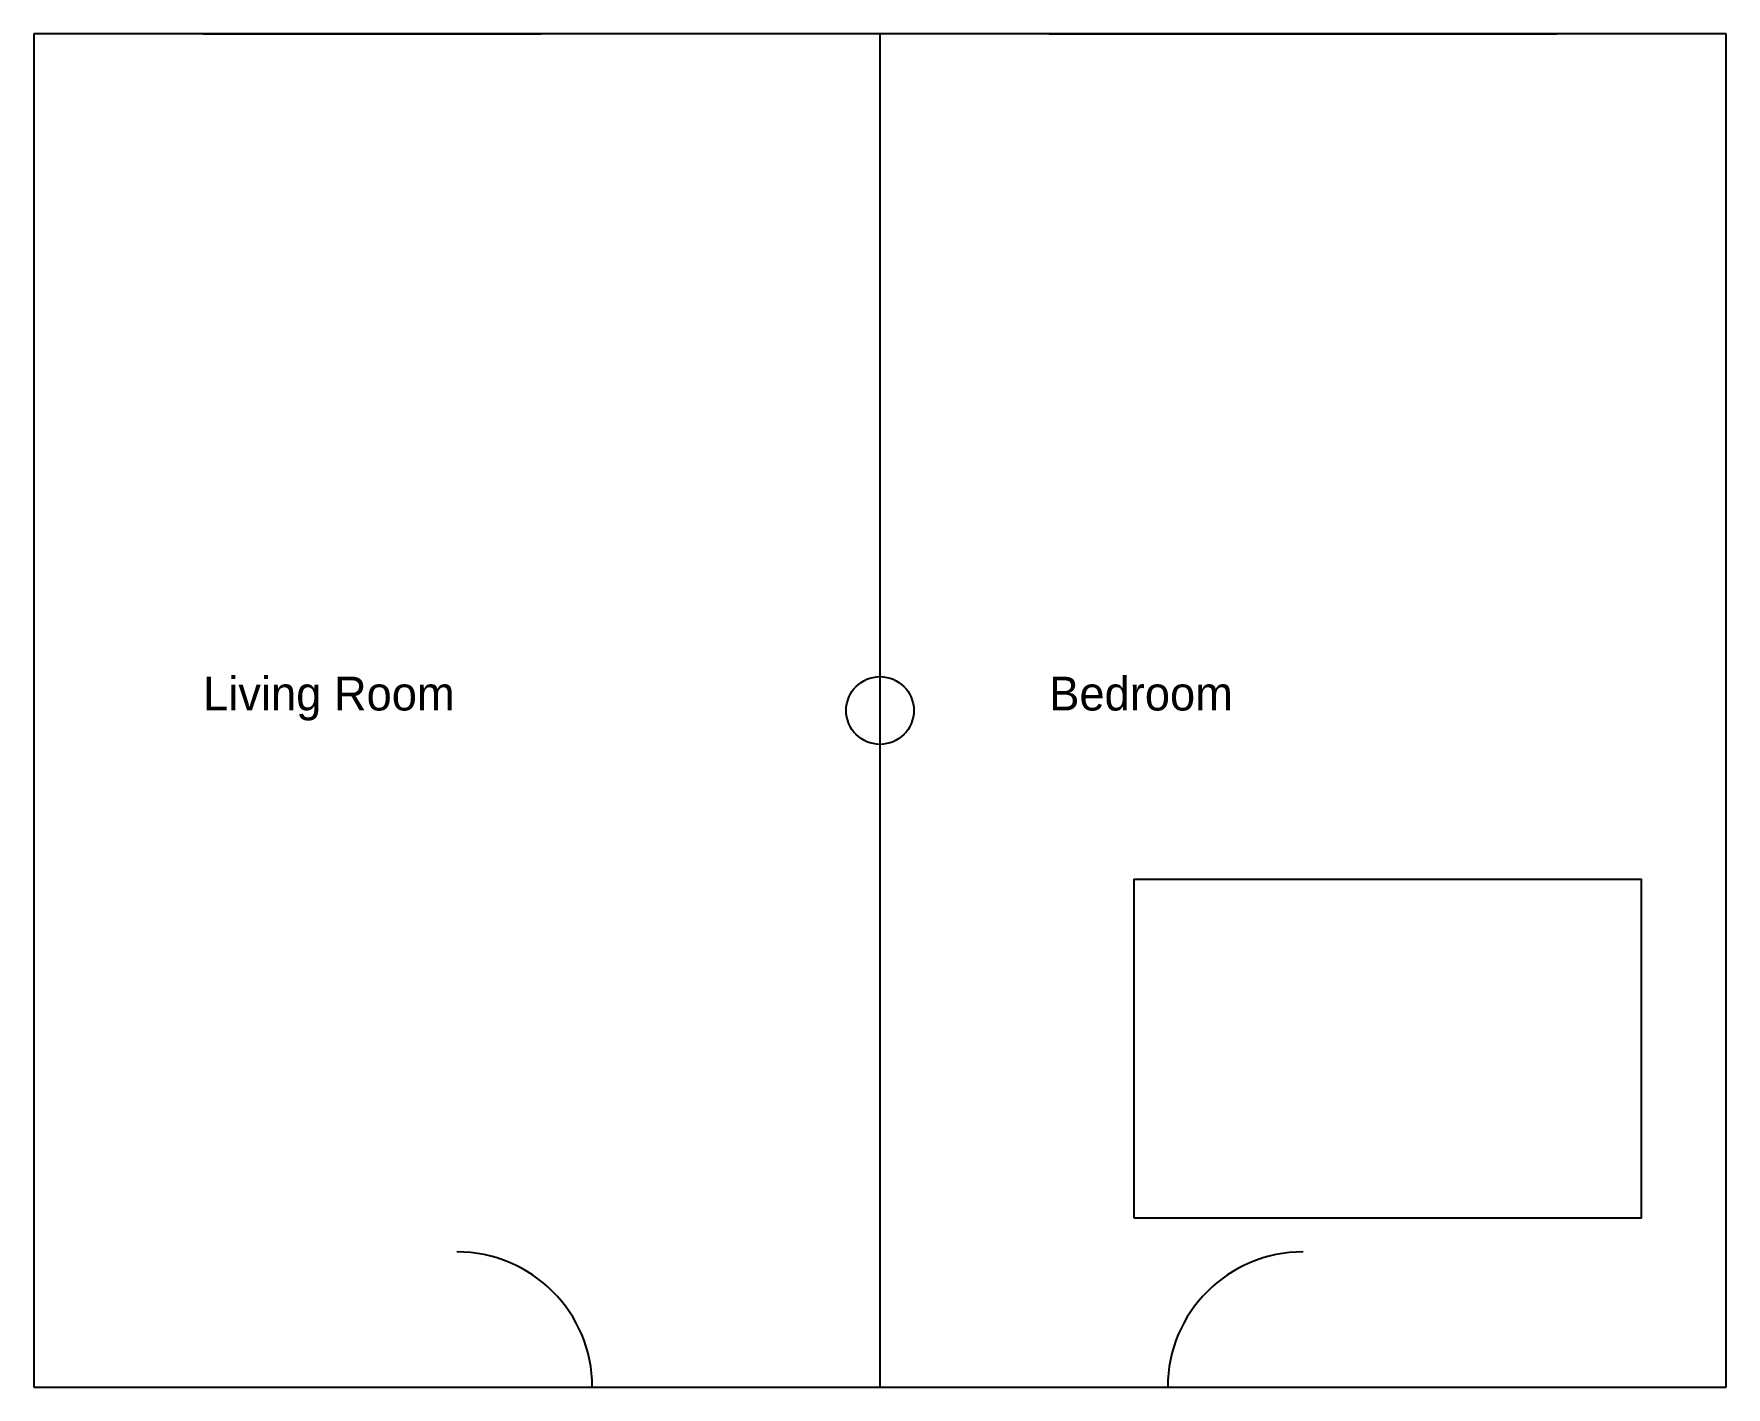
# Model space of a CAD drawing. Header units: metres. Extents: x 0 to 10000, y 0 to 8000.
import ezdxf

# ---------------------------------------------------------------- set-up
doc = ezdxf.new("R2010")
doc.units = ezdxf.units.M
for name, color, linetype in [('A-DOOR', 2, 'Continuous'), ('A-WALL', 1, 'Continuous'), ('A-WINDOW', 3, 'Continuous'), ('FURNITURE', 5, 'Continuous'), ('TEXT', 7, 'Continuous')]:
    doc.layers.add(name, color=color, linetype=linetype)

msp = doc.modelspace()

# ---------------------------------------------------------------- linework, layer by layer
at = {"layer": 'A-DOOR'}
for centre, start, end in [((2500, 0), 0, 90), ((7500, 0), 90, 180)]:
    msp.add_arc(centre, 800, start, end, dxfattribs=at)
at = {"layer": 'A-WALL'}
for p, q in [((10000, 8000), (0, 8000)), ((0, 8000), (0, 0)), ((5000, 0), (5000, 8000)), ((10000, 0), (10000, 8000)), ((0, 0), (10000, 0))]:
    msp.add_line(p, q, dxfattribs=at)
at = {"layer": 'A-WINDOW'}
for p, q in [((1000, 8000), (3000, 8000)), ((6000, 8000), (9000, 8000))]:
    msp.add_line(p, q, dxfattribs=at)
at = {"layer": 'FURNITURE'}
msp.add_lwpolyline([(6500, 1000), (9500, 1000), (9500, 3000), (6500, 3000)], close=True, dxfattribs=at)
msp.add_circle((5000, 4000), 200, dxfattribs=at)

# ---------------------------------------------------------------- texts
at = {"layer": 'TEXT'}
for s, p in [('Living Room', (1000, 4000)), ('Bedroom', (6000, 4000))]:
    msp.add_text(s, height=200, dxfattribs=at).set_placement(p)

doc.saveas('drawing.dxf')
